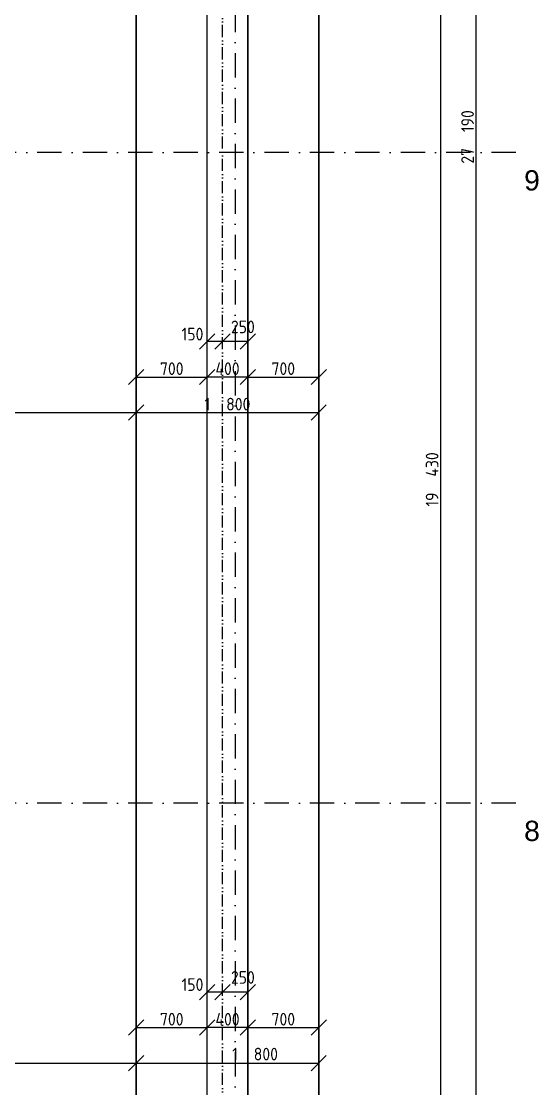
# Model space of a CAD drawing. Extents: x 4511820 to 5180432, y -1526536 to -944957.
# Drawn here: x 5154049 to 5159151, y -1462705 to -1452172 of the extents above; entities that cross this region are included whole.
import ezdxf

# ---------------------------------------------------------------- set-up
doc = ezdxf.new("R2010")
doc.units = 0
doc.header["$MEASUREMENT"] = 0
doc.linetypes.add('ACAD_ISO12W100', pattern=[22, 12, -3, 0.5, -3, 0.5, -3])
doc.linetypes.add('BODKOCIARKOVANA_3', pattern=[5.6, 3, -1.3, 0, -1.3])
doc.layers.get('0').update_dxf_attribs({"linetype": 'CONTINUOUS'})
doc.layers.get('Defpoints').update_dxf_attribs({"color": 61, "linetype": 'CONTINUOUS'})
for name, color, linetype in [('KÓTY', 4, 'CONTINUOUS'), ('MÚRY', 1, 'CONTINUOUS'), ('osi', 253, 'CONTINUOUS'), ('TENKÁ', 7, 'CONTINUOUS')]:
    doc.layers.add(name, color=color, linetype=linetype)
doc.styles.add('styl1', font='arial.ttf')
doc.styles.add('STYLE1', font='isocp.shx')
doc.dimstyles.new('STANDARD-50', dxfattribs={"dimtxt": 125, "dimasz": 150, "dimexe": 10, "dimexo": 200, "dimgap": 20, "dimtad": 1, "dimdsep": 46, "dimlunit": 6, "dimtxsty": 'STYLE1', "dimblk1": 'OBLIQUE', "dimblk2": 'OBLIQUE', "dimsah": 1, "dimcen": 2.5, "dimse1": 1, "dimse2": 1, "dimadec": 0, "dimazin": 0, "dimtfac": 1, "dimtmove": 1, "dimatfit": 3, "dimldrblk": 'OBLIQUE', "dimfxl": 1, "dimtolj": 1, "dimtzin": 0, "dimarcsym": 0})

# ---------------------------------------------------------------- blocks, each defined once
blk = doc.blocks.new('_OBLIQUE')
at = {"color": 0, "linetype": 'ByBlock'}
blk.add_line((-0.5, -0.5), (0.5, 0.5), dxfattribs=at)
blk = doc.blocks.new('*D38107')
at = {"layer": 'Defpoints', "color": 0}
for p in [(5152617, -1460988), (5155182, -1460988), (5155182, -1462453)]:
    blk.add_point(p, dxfattribs=at)
at = {"layer": 'KÓTY', "color": 0, "lineweight": -2}
blk.add_line((5152617, -1462453), (5155182, -1462453), dxfattribs=at)
at = {"layer": 'KÓTY', "color": 0, "linetype": 'ByBlock', "lineweight": -2, "xscale": 150, "yscale": 150, "zscale": 150, "rotation": 180}
blk.add_blockref('_OBLIQUE', (5152617, -1462453), dxfattribs=at)
at = {"layer": 'KÓTY', "color": 0, "linetype": 'ByBlock', "lineweight": -2, "xscale": 150, "yscale": 150, "zscale": 150}
blk.add_blockref('_OBLIQUE', (5155182, -1462453), dxfattribs=at)
at = {"layer": 'KÓTY', "color": 0, "insert": (5153602, -1462349), "char_height": 125, "attachment_point": 5, "style": 'STYLE1'}
blk.add_mtext('\\A1;2ﾠ565', dxfattribs=at)
blk = doc.blocks.new('*D38108')
at = {"layer": 'Defpoints', "color": 0}
for p in [(5155182, -1462453), (5156982, -1462453), (5156982, -1462453)]:
    blk.add_point(p, dxfattribs=at)
at = {"layer": 'KÓTY', "color": 0, "lineweight": -2}
blk.add_line((5155182, -1462453), (5156982, -1462453), dxfattribs=at)
at = {"layer": 'KÓTY', "color": 0, "linetype": 'ByBlock', "lineweight": -2, "xscale": 150, "yscale": 150, "zscale": 150, "rotation": 180}
blk.add_blockref('_OBLIQUE', (5155182, -1462453), dxfattribs=at)
at = {"layer": 'KÓTY', "color": 0, "linetype": 'ByBlock', "lineweight": -2, "xscale": 150, "yscale": 150, "zscale": 150}
blk.add_blockref('_OBLIQUE', (5156982, -1462453), dxfattribs=at)
at = {"layer": 'KÓTY', "color": 0, "insert": (5156354, -1462364), "char_height": 125, "attachment_point": 5, "style": 'STYLE1'}
blk.add_mtext('\\A1;1ﾠ800', dxfattribs=at)
blk = doc.blocks.new('*D38112')
at = {"layer": 'Defpoints', "color": 0}
for p in [(5155882.5, -1462102.5), (5155182.5, -1462452.5), (5155882.5, -1462452.5)]:
    blk.add_point(p, dxfattribs=at)
at = {"layer": 'KÓTY', "color": 0, "lineweight": -2}
blk.add_line((5155182.5, -1462102.5), (5155882.5, -1462102.5), dxfattribs=at)
at = {"layer": 'KÓTY', "color": 0, "linetype": 'ByBlock', "lineweight": -2, "xscale": 150, "yscale": 150, "zscale": 150, "rotation": 180}
blk.add_blockref('_OBLIQUE', (5155182.5, -1462102.5), dxfattribs=at)
at = {"layer": 'KÓTY', "color": 0, "linetype": 'ByBlock', "lineweight": -2, "xscale": 150, "yscale": 150, "zscale": 150}
blk.add_blockref('_OBLIQUE', (5155882.5, -1462102.5), dxfattribs=at)
at = {"layer": 'KÓTY', "color": 0, "insert": (5155532.5, -1462020), "char_height": 125, "attachment_point": 5, "style": 'STYLE1'}
blk.add_mtext('\\A1;700', dxfattribs=at)
blk = doc.blocks.new('*D38113')
at = {"layer": 'Defpoints', "color": 0}
for p in [(5156982.5, -1462102.5), (5156282.5, -1462452.5), (5156982.5, -1462452.5)]:
    blk.add_point(p, dxfattribs=at)
at = {"layer": 'KÓTY', "color": 0, "lineweight": -2}
blk.add_line((5156282.5, -1462102.5), (5156982.5, -1462102.5), dxfattribs=at)
at = {"layer": 'KÓTY', "color": 0, "linetype": 'ByBlock', "lineweight": -2, "xscale": 150, "yscale": 150, "zscale": 150, "rotation": 180}
blk.add_blockref('_OBLIQUE', (5156282.5, -1462102.5), dxfattribs=at)
at = {"layer": 'KÓTY', "color": 0, "linetype": 'ByBlock', "lineweight": -2, "xscale": 150, "yscale": 150, "zscale": 150}
blk.add_blockref('_OBLIQUE', (5156982.5, -1462102.5), dxfattribs=at)
at = {"layer": 'KÓTY', "color": 0, "insert": (5156632.5, -1462020), "char_height": 125, "attachment_point": 5, "style": 'STYLE1'}
blk.add_mtext('\\A1;700', dxfattribs=at)
blk = doc.blocks.new('*D38114')
at = {"layer": 'Defpoints', "color": 0}
for p in [(5155882.5, -1462102.5), (5155882.5, -1462452.5), (5156282.5, -1462452.5)]:
    blk.add_point(p, dxfattribs=at)
at = {"layer": 'KÓTY', "color": 0, "lineweight": -2}
blk.add_line((5156282.5, -1462102.5), (5155882.5, -1462102.5), dxfattribs=at)
at = {"layer": 'KÓTY', "color": 0, "linetype": 'ByBlock', "lineweight": -2, "xscale": 150, "yscale": 150, "zscale": 150, "rotation": 180}
blk.add_blockref('_OBLIQUE', (5155882.5, -1462102.5), dxfattribs=at)
at = {"layer": 'KÓTY', "color": 0, "linetype": 'ByBlock', "lineweight": -2, "xscale": 150, "yscale": 150, "zscale": 150}
blk.add_blockref('_OBLIQUE', (5156282.5, -1462102.5), dxfattribs=at)
at = {"layer": 'KÓTY', "color": 0, "insert": (5156082.5, -1462020), "char_height": 125, "attachment_point": 5, "style": 'STYLE1'}
blk.add_mtext('\\A1;400', dxfattribs=at)
blk = doc.blocks.new('*D38115')
at = {"layer": 'Defpoints', "color": 0}
for p in [(5156032.5, -1461752.5), (5156032.5, -1462102.5), (5156282.5, -1462102.5)]:
    blk.add_point(p, dxfattribs=at)
at = {"layer": 'KÓTY', "color": 0, "lineweight": -2}
blk.add_line((5156282.5, -1461752.5), (5156032.5, -1461752.5), dxfattribs=at)
at = {"layer": 'KÓTY', "color": 0, "linetype": 'ByBlock', "lineweight": -2, "xscale": 150, "yscale": 150, "zscale": 150, "rotation": 180}
blk.add_blockref('_OBLIQUE', (5156032.5, -1461752.5), dxfattribs=at)
at = {"layer": 'KÓTY', "color": 0, "linetype": 'ByBlock', "lineweight": -2, "xscale": 150, "yscale": 150, "zscale": 150}
blk.add_blockref('_OBLIQUE', (5156282.5, -1461752.5), dxfattribs=at)
at = {"layer": 'KÓTY', "color": 0, "insert": (5156234, -1461607.5), "char_height": 125, "attachment_point": 5, "style": 'STYLE1'}
blk.add_mtext('\\A1;250', dxfattribs=at)
blk = doc.blocks.new('*D38116')
at = {"layer": 'Defpoints', "color": 0}
for p in [(5155882.5, -1461752.5), (5155882.5, -1461752.5), (5156032.5, -1461752.5)]:
    blk.add_point(p, dxfattribs=at)
at = {"layer": 'KÓTY', "color": 0, "lineweight": -2}
blk.add_line((5156032.5, -1461752.5), (5155882.5, -1461752.5), dxfattribs=at)
at = {"layer": 'KÓTY', "color": 0, "linetype": 'ByBlock', "lineweight": -2, "xscale": 150, "yscale": 150, "zscale": 150, "rotation": 180}
blk.add_blockref('_OBLIQUE', (5155882.5, -1461752.5), dxfattribs=at)
at = {"layer": 'KÓTY', "color": 0, "linetype": 'ByBlock', "lineweight": -2, "xscale": 150, "yscale": 150, "zscale": 150}
blk.add_blockref('_OBLIQUE', (5156032.5, -1461752.5), dxfattribs=at)
at = {"layer": 'KÓTY', "color": 0, "insert": (5155737, -1461678.5), "char_height": 125, "attachment_point": 5, "style": 'STYLE1'}
blk.add_mtext('\\A1;150', dxfattribs=at)
blk = doc.blocks.new('*D38217')
at = {"layer": 'Defpoints', "color": 0}
for p in [(5152617, -1454568), (5155182, -1454568), (5155182, -1456033)]:
    blk.add_point(p, dxfattribs=at)
at = {"layer": 'KÓTY', "color": 0, "lineweight": -2}
blk.add_line((5152617, -1456033), (5155182, -1456033), dxfattribs=at)
at = {"layer": 'KÓTY', "color": 0, "linetype": 'ByBlock', "lineweight": -2, "xscale": 150, "yscale": 150, "zscale": 150, "rotation": 180}
blk.add_blockref('_OBLIQUE', (5152617, -1456033), dxfattribs=at)
at = {"layer": 'KÓTY', "color": 0, "linetype": 'ByBlock', "lineweight": -2, "xscale": 150, "yscale": 150, "zscale": 150}
blk.add_blockref('_OBLIQUE', (5155182, -1456033), dxfattribs=at)
at = {"layer": 'KÓTY', "color": 0, "insert": (5153602, -1455929), "char_height": 125, "attachment_point": 5, "style": 'STYLE1'}
blk.add_mtext('\\A1;2ﾠ565', dxfattribs=at)
blk = doc.blocks.new('*D39477')
at = {"layer": 'Defpoints', "color": 0}
for p in [(5155182, -1456033), (5156982, -1456033), (5156982, -1456033)]:
    blk.add_point(p, dxfattribs=at)
at = {"layer": 'KÓTY', "color": 0, "lineweight": -2}
blk.add_line((5155182, -1456033), (5156982, -1456033), dxfattribs=at)
at = {"layer": 'KÓTY', "color": 0, "linetype": 'ByBlock', "lineweight": -2, "xscale": 150, "yscale": 150, "zscale": 150, "rotation": 180}
blk.add_blockref('_OBLIQUE', (5155182, -1456033), dxfattribs=at)
at = {"layer": 'KÓTY', "color": 0, "linetype": 'ByBlock', "lineweight": -2, "xscale": 150, "yscale": 150, "zscale": 150}
blk.add_blockref('_OBLIQUE', (5156982, -1456033), dxfattribs=at)
at = {"layer": 'KÓTY', "color": 0, "insert": (5156082, -1455950), "char_height": 125, "attachment_point": 5, "style": 'STYLE1'}
blk.add_mtext('\\A1;1ﾠ800', dxfattribs=at)
blk = doc.blocks.new('*D39478')
at = {"layer": 'Defpoints', "color": 0}
for p in [(5155882.5, -1455682.5), (5155182.5, -1456032.5), (5155882.5, -1456032.5)]:
    blk.add_point(p, dxfattribs=at)
at = {"layer": 'KÓTY', "color": 0, "lineweight": -2}
blk.add_line((5155182.5, -1455682.5), (5155882.5, -1455682.5), dxfattribs=at)
at = {"layer": 'KÓTY', "color": 0, "linetype": 'ByBlock', "lineweight": -2, "xscale": 150, "yscale": 150, "zscale": 150, "rotation": 180}
blk.add_blockref('_OBLIQUE', (5155182.5, -1455682.5), dxfattribs=at)
at = {"layer": 'KÓTY', "color": 0, "linetype": 'ByBlock', "lineweight": -2, "xscale": 150, "yscale": 150, "zscale": 150}
blk.add_blockref('_OBLIQUE', (5155882.5, -1455682.5), dxfattribs=at)
at = {"layer": 'KÓTY', "color": 0, "insert": (5155532.5, -1455600), "char_height": 125, "attachment_point": 5, "style": 'STYLE1'}
blk.add_mtext('\\A1;700', dxfattribs=at)
blk = doc.blocks.new('*D39479')
at = {"layer": 'Defpoints', "color": 0}
for p in [(5156982.5, -1455682.5), (5156282.5, -1456032.5), (5156982.5, -1456032.5)]:
    blk.add_point(p, dxfattribs=at)
at = {"layer": 'KÓTY', "color": 0, "lineweight": -2}
blk.add_line((5156282.5, -1455682.5), (5156982.5, -1455682.5), dxfattribs=at)
at = {"layer": 'KÓTY', "color": 0, "linetype": 'ByBlock', "lineweight": -2, "xscale": 150, "yscale": 150, "zscale": 150, "rotation": 180}
blk.add_blockref('_OBLIQUE', (5156282.5, -1455682.5), dxfattribs=at)
at = {"layer": 'KÓTY', "color": 0, "linetype": 'ByBlock', "lineweight": -2, "xscale": 150, "yscale": 150, "zscale": 150}
blk.add_blockref('_OBLIQUE', (5156982.5, -1455682.5), dxfattribs=at)
at = {"layer": 'KÓTY', "color": 0, "insert": (5156632.5, -1455600), "char_height": 125, "attachment_point": 5, "style": 'STYLE1'}
blk.add_mtext('\\A1;700', dxfattribs=at)
blk = doc.blocks.new('*D39480')
at = {"layer": 'Defpoints', "color": 0}
for p in [(5155882.5, -1455682.5), (5155882.5, -1456032.5), (5156282.5, -1456032.5)]:
    blk.add_point(p, dxfattribs=at)
at = {"layer": 'KÓTY', "color": 0, "lineweight": -2}
blk.add_line((5156282.5, -1455682.5), (5155882.5, -1455682.5), dxfattribs=at)
at = {"layer": 'KÓTY', "color": 0, "linetype": 'ByBlock', "lineweight": -2, "xscale": 150, "yscale": 150, "zscale": 150, "rotation": 180}
blk.add_blockref('_OBLIQUE', (5155882.5, -1455682.5), dxfattribs=at)
at = {"layer": 'KÓTY', "color": 0, "linetype": 'ByBlock', "lineweight": -2, "xscale": 150, "yscale": 150, "zscale": 150}
blk.add_blockref('_OBLIQUE', (5156282.5, -1455682.5), dxfattribs=at)
at = {"layer": 'KÓTY', "color": 0, "insert": (5156082.5, -1455600), "char_height": 125, "attachment_point": 5, "style": 'STYLE1'}
blk.add_mtext('\\A1;400', dxfattribs=at)
blk = doc.blocks.new('*D39481')
at = {"layer": 'Defpoints', "color": 0}
for p in [(5156032.5, -1455332.5), (5156032.5, -1455682.5), (5156282.5, -1455682.5)]:
    blk.add_point(p, dxfattribs=at)
at = {"layer": 'KÓTY', "color": 0, "lineweight": -2}
blk.add_line((5156282.5, -1455332.5), (5156032.5, -1455332.5), dxfattribs=at)
at = {"layer": 'KÓTY', "color": 0, "linetype": 'ByBlock', "lineweight": -2, "xscale": 150, "yscale": 150, "zscale": 150, "rotation": 180}
blk.add_blockref('_OBLIQUE', (5156032.5, -1455332.5), dxfattribs=at)
at = {"layer": 'KÓTY', "color": 0, "linetype": 'ByBlock', "lineweight": -2, "xscale": 150, "yscale": 150, "zscale": 150}
blk.add_blockref('_OBLIQUE', (5156282.5, -1455332.5), dxfattribs=at)
at = {"layer": 'KÓTY', "color": 0, "insert": (5156234, -1455187.5), "char_height": 125, "attachment_point": 5, "style": 'STYLE1'}
blk.add_mtext('\\A1;250', dxfattribs=at)
blk = doc.blocks.new('*D39482')
at = {"layer": 'Defpoints', "color": 0}
for p in [(5155882.5, -1455332.5), (5155882.5, -1455332.5), (5156032.5, -1455332.5)]:
    blk.add_point(p, dxfattribs=at)
at = {"layer": 'KÓTY', "color": 0, "lineweight": -2}
blk.add_line((5156032.5, -1455332.5), (5155882.5, -1455332.5), dxfattribs=at)
at = {"layer": 'KÓTY', "color": 0, "linetype": 'ByBlock', "lineweight": -2, "xscale": 150, "yscale": 150, "zscale": 150, "rotation": 180}
blk.add_blockref('_OBLIQUE', (5155882.5, -1455332.5), dxfattribs=at)
at = {"layer": 'KÓTY', "color": 0, "linetype": 'ByBlock', "lineweight": -2, "xscale": 150, "yscale": 150, "zscale": 150}
blk.add_blockref('_OBLIQUE', (5156032.5, -1455332.5), dxfattribs=at)
at = {"layer": 'KÓTY', "color": 0, "insert": (5155737, -1455258.5), "char_height": 125, "attachment_point": 5, "style": 'STYLE1'}
blk.add_mtext('\\A1;150', dxfattribs=at)
blk = doc.blocks.new('*D39488')
at = {"layer": 'Defpoints', "color": 0}
for p in [(5156282, -1446978), (5156282, -1466408), (5158183, -1466408)]:
    blk.add_point(p, dxfattribs=at)
at = {"layer": 'KÓTY', "color": 0, "lineweight": -2}
blk.add_line((5158183, -1446978), (5158183, -1466408), dxfattribs=at)
at = {"layer": 'KÓTY', "color": 0, "linetype": 'ByBlock', "lineweight": -2, "xscale": 150, "yscale": 150, "zscale": 150}
for p, rotation in [((5158183, -1446978), 90), ((5158183, -1466408), 270)]:
    blk.add_blockref('_OBLIQUE', p, dxfattribs=dict(at, rotation=rotation))
at = {"layer": 'KÓTY', "color": 0, "insert": (5158100, -1456693), "char_height": 125, "attachment_point": 5, "rotation": 90, "style": 'STYLE1'}
blk.add_mtext('\\A1;19ﾠ430', dxfattribs=at)
blk = doc.blocks.new('*D39490')
at = {"layer": 'Defpoints', "color": 0}
for p in [(5156982, -1439718), (5156982, -1466908), (5158533, -1466908)]:
    blk.add_point(p, dxfattribs=at)
at = {"layer": 'KÓTY', "color": 0, "lineweight": -2}
blk.add_line((5158533, -1439718), (5158533, -1466908), dxfattribs=at)
at = {"layer": 'KÓTY', "color": 0, "linetype": 'ByBlock', "lineweight": -2, "xscale": 150, "yscale": 150, "zscale": 150}
for p, rotation in [((5158533, -1439718), 90), ((5158533, -1466908), 270)]:
    blk.add_blockref('_OBLIQUE', p, dxfattribs=dict(at, rotation=rotation))
at = {"layer": 'KÓTY', "color": 0, "insert": (5158450, -1453313), "char_height": 125, "attachment_point": 5, "rotation": 90, "style": 'STYLE1'}
blk.add_mtext('\\A1;27ﾠ190', dxfattribs=at)

msp = doc.modelspace()

# ---------------------------------------------------------------- linework, layer by layer
at = {"layer": 'MÚRY', "linetype": 'Continuous', "lineweight": 30}
for p, q in [((5156982.5, -1466908), (5156982.5, -1439718)), ((5155182.5, -1466308), (5155182.5, -1447178))]:
    msp.add_line(p, q, dxfattribs=at)
at = {"layer": 'osi', "linetype": 'BODKOCIARKOVANA_3', "ltscale": 80}
for p, q in [((5156157.5, -1437250.906), (5156157.5, -1469178.809)), ((5158927.164, -1453468), (5092648, -1453468)), ((5158927.164, -1459888), (5092648, -1459888))]:
    msp.add_line(p, q, dxfattribs=at)
at = {"layer": 'TENKÁ', "linetype": 'Continuous', "lineweight": 25}
for p, q in [((5156282.5, -1466408), (5156282.5, -1439918)), ((5156282.5, -1440018), (5156282.5, -1466408)), ((5155882.5, -1466458), (5155882.5, -1446978))]:
    msp.add_line(p, q, dxfattribs=at)
at = {"layer": 'TENKÁ', "color": 40, "linetype": 'ACAD_ISO12W100', "ltscale": 10}
msp.add_line((5156032.5, -1466408), (5156032.5, -1447018), dxfattribs=at)

# ---------------------------------------------------------------- texts
at = {"layer": 'TENKÁ', "ltscale": 0.25, "style": 'styl1'}
for s, p in [('9', (5159007.662, -1453841.269)), ('8', (5159007.662, -1460261.269))]:
    msp.add_text(s, height=200, dxfattribs=at).set_placement(p)

# ---------------------------------------------------------------- dimensions: what is measured, and where the dimension line sits
at = {"layer": 'KÓTY'}
for base, p1, p2, picture, middle in [((5158533, -1466908), (5156982.5, -1439718), (5156982.5, -1466908), '*D39490', (5158450.457, -1453313)), ((5158183, -1466408), (5156282.5, -1446978), (5156282.5, -1466408), '*D39488', (5158100.457, -1456693))]:
    dim = msp.add_linear_dim(base=base, p1=p1, p2=p2, angle=90, dimstyle='STANDARD-50', override={"dimtxsty": 'STYLE1', "dimldrblk": 'OBLIQUE'}, dxfattribs=at)
    dim.commit()
    dim.dimension.update_dxf_attribs({"geometry": picture, "text_midpoint": middle})
for base, p1, p2, picture, middle in [((5155182.5, -1456032.5), (5152617.5, -1454568), (5155182.5, -1454568), '*D38217', (5153602, -1456012)), ((5156032.5, -1455332.5), (5156282.5, -1455682.5), (5156032.5, -1455682.5), '*D39481', (5156234, -1455270)), ((5155882.5, -1455332.5), (5156032.5, -1455332.5), (5155882.5, -1455332.5), '*D39482', (5155737, -1455341)), ((5155182.5, -1462452.5), (5152617.5, -1460988), (5155182.5, -1460988), '*D38107', (5153602, -1462432)), ((5156032.5, -1461752.5), (5156282.5, -1462102.5), (5156032.5, -1462102.5), '*D38115', (5156234, -1461690)), ((5155882.5, -1461752.5), (5156032.5, -1461752.5), (5155882.5, -1461752.5), '*D38116', (5155737, -1461761)), ((5156982.5, -1462452.5), (5155182.5, -1462452.5), (5156982.5, -1462452.5), '*D38108', (5156353.5, -1462446.5))]:
    dim = msp.add_linear_dim(base=base, p1=p1, p2=p2, dimstyle='STANDARD-50', override={"dimtxsty": 'STYLE1', "dimldrblk": 'OBLIQUE'}, dxfattribs=at)
    dim.commit()
    dim.dimension.update_dxf_attribs({"geometry": picture, "text_midpoint": middle, "dimtype": 160})
for base, p1, p2, picture, middle in [((5155882.5, -1455682.5), (5155182.5, -1456032.5), (5155882.5, -1456032.5), '*D39478', (5155532.5, -1455600)), ((5155882.5, -1455682.5), (5156282.5, -1456032.5), (5155882.5, -1456032.5), '*D39480', (5156082.5, -1455600)), ((5156982.5, -1455682.5), (5156282.5, -1456032.5), (5156982.5, -1456032.5), '*D39479', (5156632.5, -1455600)), ((5156982.5, -1456032.5), (5155182.5, -1456032.5), (5156982.5, -1456032.5), '*D39477', (5156082.5, -1455949.957)), ((5155882.5, -1462102.5), (5155182.5, -1462452.5), (5155882.5, -1462452.5), '*D38112', (5155532.5, -1462020)), ((5155882.5, -1462102.5), (5156282.5, -1462452.5), (5155882.5, -1462452.5), '*D38114', (5156082.5, -1462020)), ((5156982.5, -1462102.5), (5156282.5, -1462452.5), (5156982.5, -1462452.5), '*D38113', (5156632.5, -1462020))]:
    dim = msp.add_linear_dim(base=base, p1=p1, p2=p2, dimstyle='STANDARD-50', override={"dimtxsty": 'STYLE1', "dimldrblk": 'OBLIQUE'}, dxfattribs=at)
    dim.commit()
    dim.dimension.update_dxf_attribs({"geometry": picture, "text_midpoint": middle})

doc.saveas('drawing.dxf')
